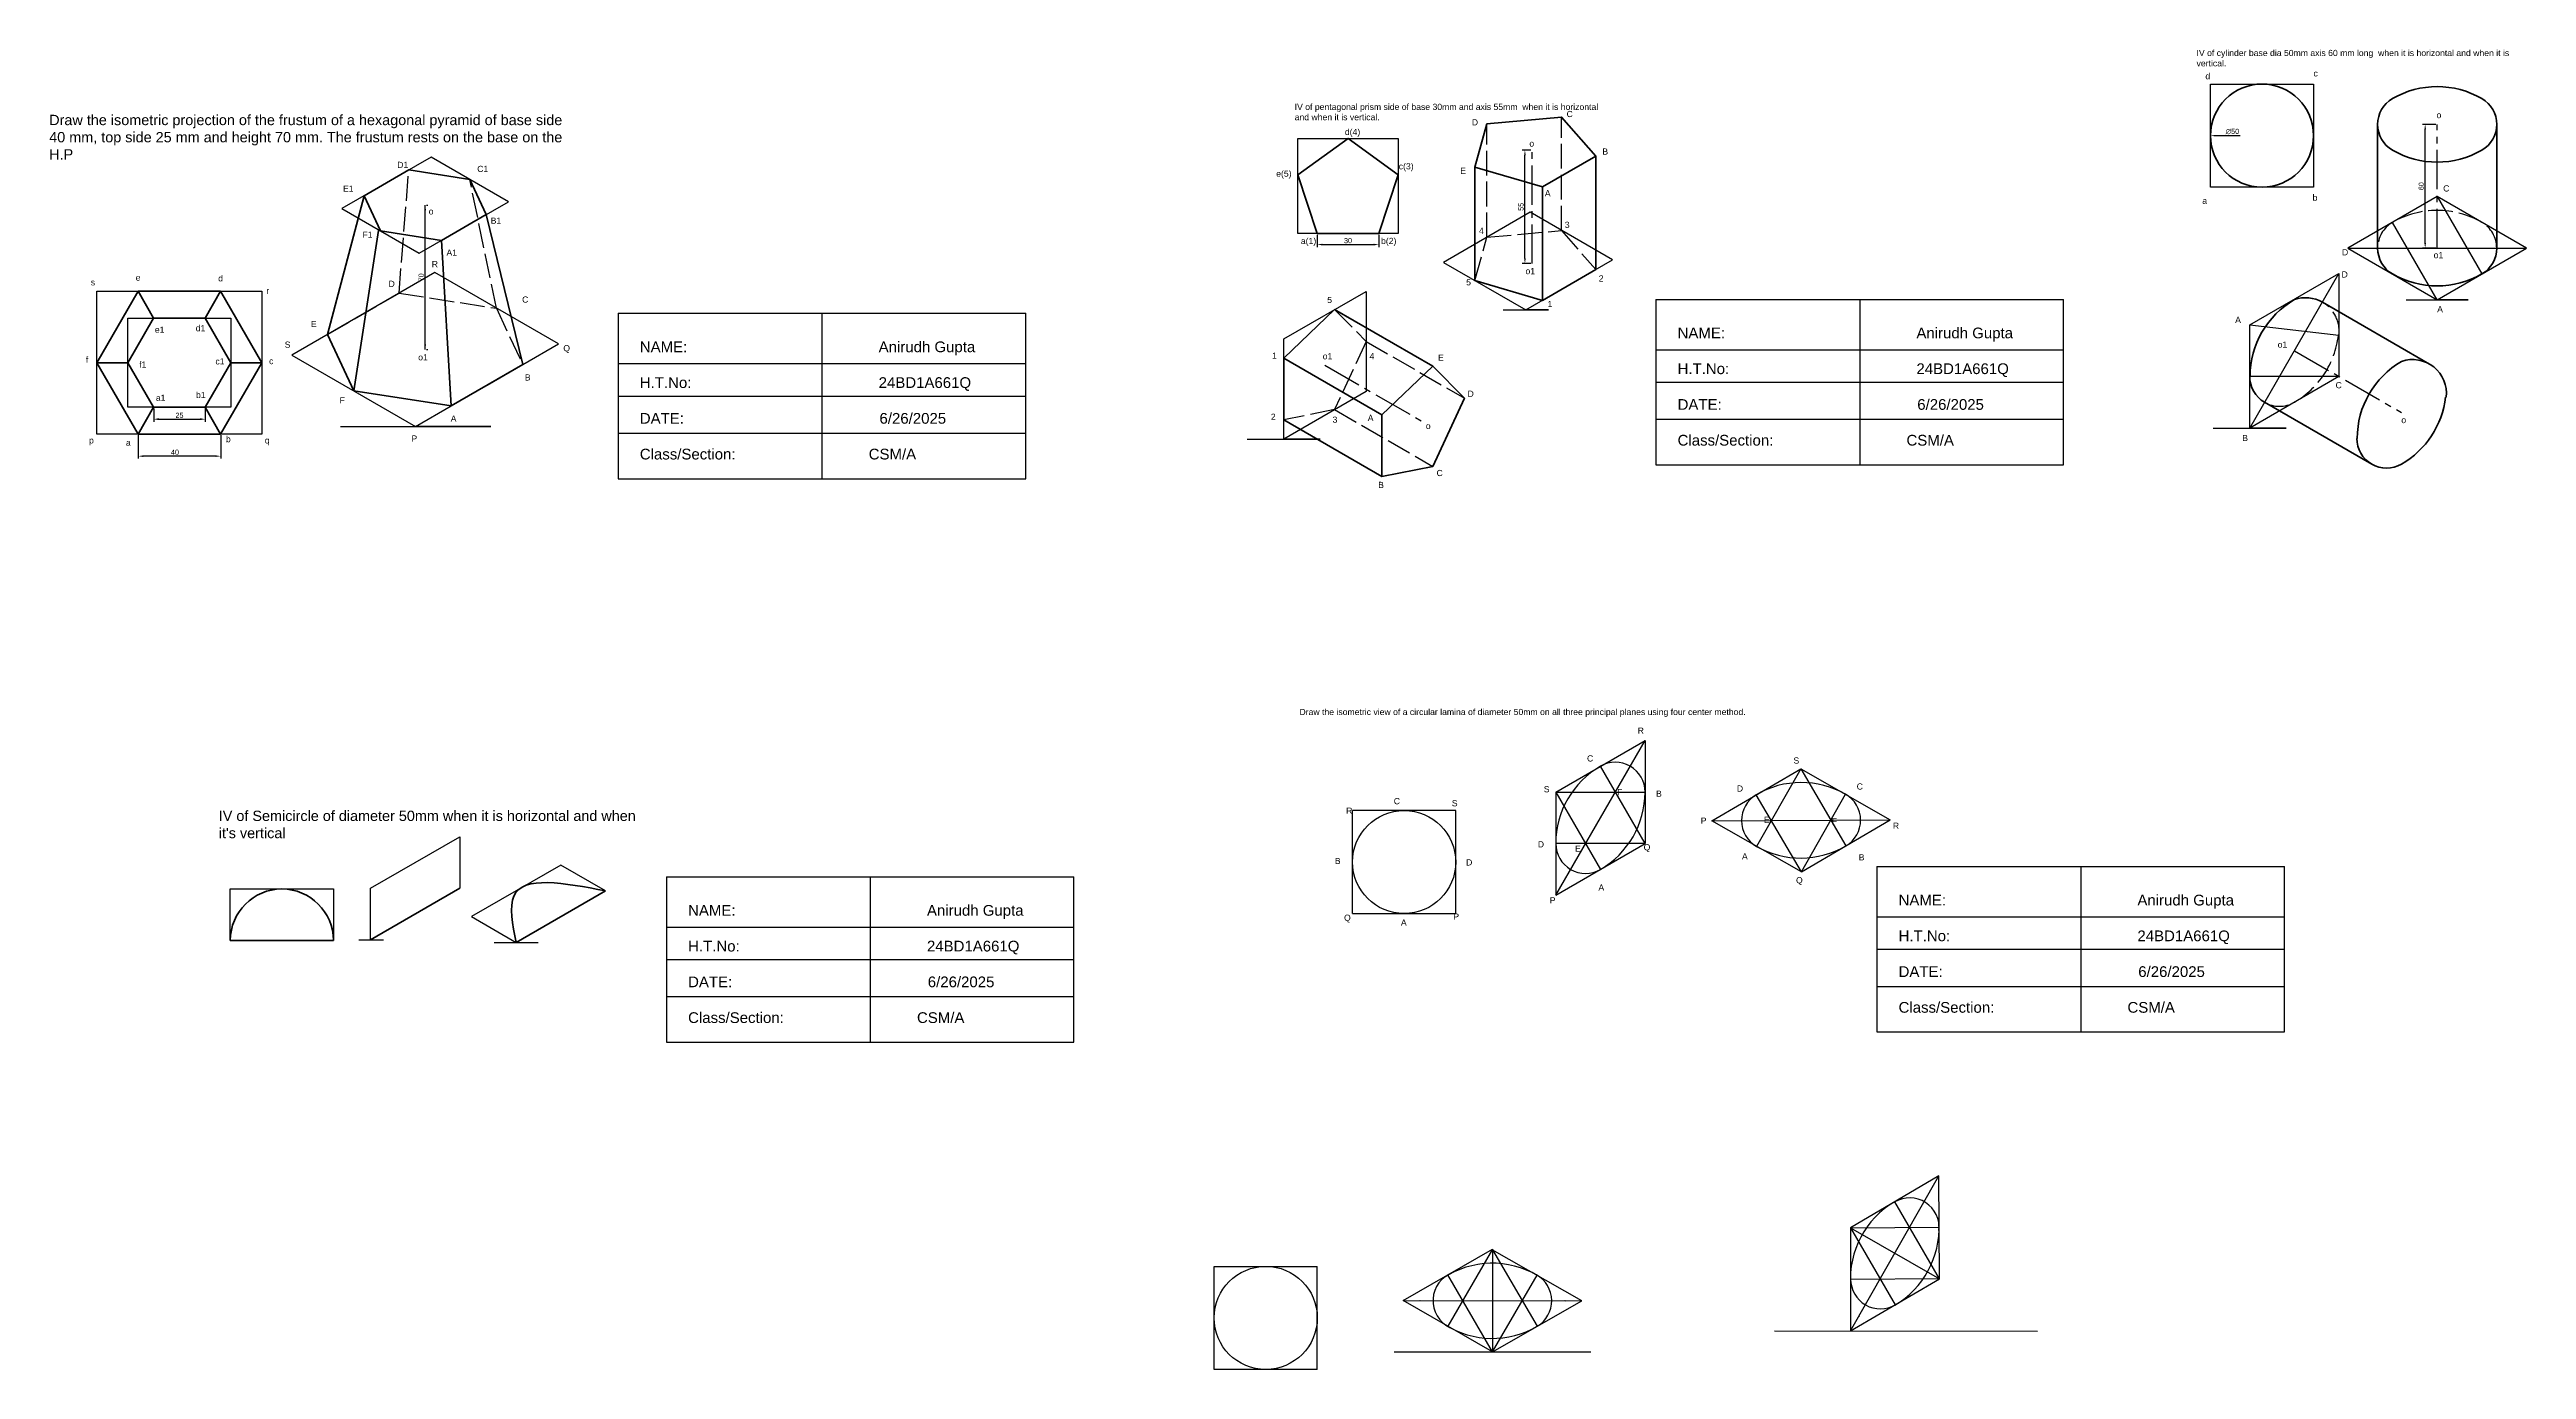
# Model space of a CAD drawing. Header units: millimetres. Extents: x 49 to 4311, y 158 to 1129.
# Drawn here: x 1257 to 2459, y 158 to 798 of the extents above; entities that cross this region are included whole.
import ezdxf

# ---------------------------------------------------------------- set-up
doc = ezdxf.new("R2010")
doc.units = ezdxf.units.MM
doc.header["$MEASUREMENT"] = 0
doc.header["$PDMODE"] = 34
doc.linetypes.add('ACAD_ISO02W100', pattern=[15, 12, -3])
doc.linetypes.add('CENTER2', pattern=[28.575, 19.05, -3.175, 3.175, -3.175])
doc.styles.get("Standard").update_dxf_attribs({"font": 'arial.ttf'})
doc.dimstyles.new('ISO-25', dxfattribs={"dimtxt": 2.5, "dimasz": 2.5, "dimexe": 1.25, "dimexo": 0.625, "dimtad": 1, "dimtxsty": 'Standard', "dimcen": 2.5, "dimadec": 0, "dimazin": 0, "dimtfac": 1, "dimtmove": 0, "dimatfit": 3, "dimfxl": 1, "dimarcsym": 0})

# ---------------------------------------------------------------- blocks, each defined once
blk = doc.blocks.new('*D35')
at = {"color": 0, "lineweight": -2, "transparency": 16777216}
for p, q in [((1300.3, 610.9), (1300.3, 599.6)), ((1337.8, 600.8), (1302.8, 600.8)), ((1340.3, 610.9), (1340.3, 599.6))]:
    blk.add_line(p, q, dxfattribs=at)
at = {"color": 0, "transparency": 16777216}
for points in [[(1302.8, 601.2), (1302.8, 600.4), (1300.3, 600.8)], [(1337.8, 601.2), (1337.8, 600.4), (1340.3, 600.8)]]:
    blk.add_solid(points, dxfattribs=at)
at = {"layer": 'Defpoints', "color": 0, "transparency": 16777216}
for p in [(1300.3, 611.5), (1300.3, 600.8), (1340.3, 611.5)]:
    blk.add_point(p, dxfattribs=at)
at = {"color": 0, "transparency": 16777216, "insert": (1318.1, 602.7), "char_height": 2.5, "attachment_point": 5}
blk.add_mtext('40', dxfattribs=at)
blk = doc.blocks.new('*D36')
at = {"color": 0, "lineweight": -2, "transparency": 16777216}
for p, q in [((1307.8, 623.9), (1307.8, 617.5)), ((1310.3, 618.7), (1330.3, 618.7)), ((1332.8, 623.9), (1332.8, 617.5))]:
    blk.add_line(p, q, dxfattribs=at)
at = {"color": 0, "transparency": 16777216}
for points in [[(1310.3, 619.2), (1310.3, 618.3), (1307.8, 618.7)], [(1330.3, 619.2), (1330.3, 618.3), (1332.8, 618.7)]]:
    blk.add_solid(points, dxfattribs=at)
at = {"layer": 'Defpoints', "color": 0, "transparency": 16777216}
for p in [(1307.8, 624.5), (1332.8, 624.5), (1332.8, 618.7)]:
    blk.add_point(p, dxfattribs=at)
at = {"color": 0, "transparency": 16777216, "insert": (1320.3, 620.6), "char_height": 2.5, "attachment_point": 5}
blk.add_mtext('25', dxfattribs=at)
blk = doc.blocks.new('*D34')
at = {"color": 0, "lineweight": -2, "transparency": 16777216}
for p, q in [((1440.1, 722.5), (1440.7, 722.5)), ((1439.4, 655), (1439.4, 720)), ((1440.1, 652.5), (1440.7, 652.5))]:
    blk.add_line(p, q, dxfattribs=at)
at = {"color": 0, "transparency": 16777216}
for points in [[(1439, 720), (1439.9, 720), (1439.4, 722.5)], [(1439, 655), (1439.9, 655), (1439.4, 652.5)]]:
    blk.add_solid(points, dxfattribs=at)
at = {"layer": 'Defpoints', "color": 0, "transparency": 16777216}
for p in [(1439.4, 722.5), (1439.4, 722.5), (1439.4, 652.5)]:
    blk.add_point(p, dxfattribs=at)
at = {"color": 0, "transparency": 16777216, "insert": (1437.5, 687.5), "char_height": 2.5, "attachment_point": 5, "rotation": 90}
blk.add_mtext('70', dxfattribs=at)
blk = doc.blocks.new('*D37')
at = {"color": 0, "lineweight": -2, "transparency": 16777216}
for p, q in [((1872, 708.1), (1872, 702.2)), ((1874.5, 703.4), (1899.5, 703.4)), ((1902, 708.1), (1902, 702.2))]:
    blk.add_line(p, q, dxfattribs=at)
at = {"color": 0, "transparency": 16777216}
for points in [[(1874.5, 703.8), (1874.5, 703), (1872, 703.4)], [(1899.5, 703.8), (1899.5, 703), (1902, 703.4)]]:
    blk.add_solid(points, dxfattribs=at)
at = {"layer": 'Defpoints', "color": 0, "transparency": 16777216}
for p in [(1872, 708.7), (1902, 708.7), (1902, 703.4)]:
    blk.add_point(p, dxfattribs=at)
at = {"color": 0, "transparency": 16777216, "insert": (1887, 705.3), "char_height": 2.5, "attachment_point": 5}
blk.add_mtext('30', dxfattribs=at)
blk = doc.blocks.new('*D38')
at = {"color": 0, "lineweight": -2, "transparency": 16777216}
for p, q in [((1975.7, 749.2), (1971.5, 749.2)), ((1972.8, 696.7), (1972.8, 746.7)), ((1975.7, 694.2), (1971.5, 694.2))]:
    blk.add_line(p, q, dxfattribs=at)
at = {"color": 0, "transparency": 16777216}
for points in [[(1972.4, 746.7), (1973.2, 746.7), (1972.8, 749.2)], [(1972.4, 696.7), (1973.2, 696.7), (1972.8, 694.2)]]:
    blk.add_solid(points, dxfattribs=at)
at = {"layer": 'Defpoints', "color": 0, "transparency": 16777216}
for p in [(1972.8, 749.2), (1976.4, 749.2), (1976.4, 694.2)]:
    blk.add_point(p, dxfattribs=at)
at = {"color": 0, "transparency": 16777216, "insert": (1970.9, 721.7), "char_height": 2.5, "attachment_point": 5, "rotation": 90}
blk.add_mtext('55', dxfattribs=at)
blk = doc.blocks.new('*D39')
at = {"color": 0, "lineweight": -2, "transparency": 16777216}
blk.add_line((2319.7, 756.2), (2307.8, 756.2), dxfattribs=at)
at = {"color": 0, "transparency": 16777216}
blk.add_solid([(2307.8, 756.6), (2307.8, 755.8), (2305.3, 756.2)], dxfattribs=at)
at = {"layer": 'Defpoints', "color": 0, "transparency": 16777216}
for p in [(2305.3, 756.2), (2355.3, 756.2)]:
    blk.add_point(p, dxfattribs=at)
at = {"color": 0, "transparency": 16777216, "insert": (2315.9, 758.2), "char_height": 2.5, "attachment_point": 5}
blk.add_mtext('∅50', dxfattribs=at)
blk = doc.blocks.new('*D40')
at = {"color": 0, "lineweight": -2, "transparency": 16777216}
for p, q in [((2414.6, 761.7), (2408.1, 761.7)), ((2409.4, 704.2), (2409.4, 759.2)), ((2414.6, 701.7), (2408.1, 701.7))]:
    blk.add_line(p, q, dxfattribs=at)
at = {"color": 0, "transparency": 16777216}
for points in [[(2409, 759.2), (2409.8, 759.2), (2409.4, 761.7)], [(2409, 704.2), (2409.8, 704.2), (2409.4, 701.7)]]:
    blk.add_solid(points, dxfattribs=at)
at = {"layer": 'Defpoints', "color": 0, "transparency": 16777216}
for p in [(2409.4, 761.7), (2415.2, 761.7), (2415.2, 701.7)]:
    blk.add_point(p, dxfattribs=at)
at = {"color": 0, "transparency": 16777216, "insert": (2407.5, 731.7), "char_height": 2.5, "attachment_point": 5, "rotation": 90}
blk.add_mtext('60', dxfattribs=at)

msp = doc.modelspace()

# ---------------------------------------------------------------- linework, layer by layer
for p, q in [((2305.282, 756.227), (2305.282, 781.227)), ((2305.282, 781.227), (2355.282, 781.227)), ((2305.282, 731.227), (2305.282, 781.227)), ((2355.282, 781.227), (2355.282, 731.227)), ((1862.739, 708.699), (1862.739, 754.865)), ((1862.739, 754.865), (1911.28, 754.865)), ((1911.28, 754.865), (1911.28, 708.699)), ((2355.282, 731.227), (2305.282, 731.227)), ((2415.219, 726.674), (2371.918, 701.674)), ((2458.521, 701.674), (2415.219, 726.674)), ((2415.219, 726.674), (2436.87, 689.174)), ((1447.362, 705.43), (1469.012, 717.93)), ((1975.272, 719.046), (1933.235, 694.776)), ((2015.256, 695.961), (1975.272, 719.046)), ((2415.219, 676.674), (2393.569, 714.174)), ((1911.28, 708.699), (1862.739, 708.699)), ((2371.918, 701.674), (2415.219, 676.674)), ((2371.918, 701.674), (2458.521, 701.674)), ((2415.219, 676.674), (2458.521, 701.674)), ((1444.079, 689.825), (1374.797, 649.825)), ((1504.078, 655.185), (1444.079, 689.825)), ((1933.235, 694.776), (1973.219, 671.691)), ((1973.219, 671.691), (2015.256, 695.961)), ((2324.304, 664.424), (2367.605, 689.424)), ((2324.304, 614.424), (2367.605, 689.424)), ((2367.605, 689.424), (2367.605, 659.424)), ((1280.267, 646.129), (1280.267, 680.77)), ((1280.267, 680.77), (1360.267, 680.77)), ((1360.267, 680.77), (1360.267, 611.488)), ((1855.807, 657.628), (1895.792, 680.713)), ((1895.792, 680.713), (1895.792, 632.173)), ((2036.312, 676.79), (2036.312, 596.602)), ((2036.312, 676.79), (2233.98, 676.79)), ((2135.146, 676.79), (2135.146, 596.602)), ((2233.98, 596.602), (2233.98, 676.79)), ((2400.141, 676.674), (2430.297, 676.674)), ((2430.297, 676.674), (2415.219, 676.674)), ((1295.267, 646.129), (1295.267, 667.78)), ((1295.267, 667.78), (1345.267, 667.78)), ((1345.267, 667.78), (1345.267, 624.479)), ((1533.02, 670.059), (1533.02, 589.871)), ((1533.02, 670.059), (1730.688, 670.059)), ((1631.854, 670.059), (1631.854, 589.871)), ((1730.688, 589.871), (1730.688, 670.059)), ((1962.283, 671.691), (1984.155, 671.691)), ((1984.155, 671.691), (1973.219, 671.691)), ((2324.304, 614.424), (2324.304, 664.424)), ((2324.304, 664.424), (2367.605, 659.424)), ((1374.797, 649.825), (1434.796, 615.185)), ((1469.437, 635.185), (1504.078, 655.185)), ((1855.807, 609.088), (1855.807, 657.628)), ((2036.312, 652.434), (2233.98, 652.434)), ((2367.605, 659.424), (2367.605, 639.424)), ((1280.267, 611.488), (1280.267, 646.129)), ((1295.267, 624.479), (1295.267, 646.129)), ((1533.02, 645.702), (1730.688, 645.702)), ((1855.807, 618.359), (1855.807, 648.358)), ((2036.312, 636.696), (2233.98, 636.696)), ((2367.605, 639.424), (2324.304, 614.424)), ((2367.605, 639.424), (2324.304, 639.424)), ((1434.796, 615.185), (1469.437, 635.185)), ((1434.796, 615.185), (1452.106, 625.202)), ((1533.02, 629.965), (1730.688, 629.965)), ((1895.792, 632.173), (1855.807, 609.088)), ((1345.267, 624.479), (1295.267, 624.479)), ((1398.345, 615.185), (1471.246, 615.185)), ((1471.246, 615.185), (1434.796, 615.185)), ((2036.312, 618.71), (2233.98, 618.71)), ((2306.639, 614.424), (2341.968, 614.424)), ((2341.968, 614.424), (2324.304, 614.424)), ((1360.267, 611.488), (1280.267, 611.488)), ((1300.267, 611.488), (1307.767, 611.488)), ((1533.02, 611.979), (1730.688, 611.979)), ((1838.11, 609.088), (1873.505, 609.088)), ((1873.505, 609.088), (1855.807, 609.088)), ((1533.02, 589.871), (1730.688, 589.871)), ((2036.312, 596.602), (2233.98, 596.602)), ((1987.75, 437.921), (2031.051, 462.921)), ((1987.75, 387.921), (2031.051, 462.921)), ((2031.051, 462.921), (2031.051, 412.921)), ((2031.051, 412.921), (2009.401, 450.421)), ((2063.429, 423.99), (2106.576, 449.255)), ((2106.576, 449.255), (2085.143, 411.601)), ((2106.576, 449.255), (2150.005, 424.477)), ((2106.576, 449.255), (2128.431, 411.845)), ((1987.75, 437.921), (1987.75, 387.921)), ((1987.75, 437.921), (2009.401, 400.421)), ((1987.75, 437.921), (2031.051, 437.921)), ((2106.857, 399.212), (2084.964, 436.601)), ((2106.857, 399.212), (2128.329, 436.844)), ((1939.232, 428.989), (1889.232, 428.989)), ((1889.232, 378.989), (1889.232, 428.989)), ((1939.232, 378.989), (1939.232, 428.989)), ((2063.429, 423.99), (2150.005, 424.477)), ((2106.857, 399.212), (2063.429, 423.99)), ((2106.857, 399.212), (2150.005, 424.477)), ((1412.957, 391.289), (1456.258, 416.289)), ((1456.258, 416.289), (1456.258, 391.289)), ((1987.75, 387.921), (2031.051, 412.921)), ((2031.051, 412.921), (1987.75, 412.921)), ((1505.229, 402.53), (1461.928, 377.53)), ((1526.88, 390.03), (1505.229, 402.53)), ((1556.436, 396.807), (1556.436, 316.619)), ((1556.436, 396.807), (1754.104, 396.807)), ((1655.27, 396.807), (1655.27, 316.619)), ((1754.104, 316.619), (1754.104, 396.807)), ((2143.488, 401.782), (2143.488, 321.594)), ((2143.488, 401.782), (2341.156, 401.782)), ((2242.322, 401.782), (2242.322, 321.594)), ((2341.156, 321.594), (2341.156, 401.782)), ((1344.944, 365.93), (1344.944, 390.93)), ((1344.944, 390.93), (1394.944, 390.93)), ((1394.944, 390.93), (1394.944, 365.93)), ((1412.957, 366.289), (1412.957, 391.289)), ((1461.928, 377.53), (1483.578, 365.03)), ((1556.436, 372.451), (1754.104, 372.451)), ((1889.232, 378.989), (1939.232, 378.989)), ((2143.488, 377.426), (2341.156, 377.426)), ((1407.232, 366.289), (1419.233, 366.289)), ((1472.984, 365.03), (1494.173, 365.03)), ((2143.488, 361.688), (2341.156, 361.688)), ((1556.436, 356.713), (1754.104, 356.713)), ((1556.436, 338.727), (1754.104, 338.727)), ((2143.488, 343.702), (2341.156, 343.702)), ((1556.436, 316.619), (1754.104, 316.619)), ((2143.488, 321.594), (2341.156, 321.594)), ((2173.469, 251.903), (2130.775, 226.612)), ((2130.775, 176.612), (2173.469, 251.903)), ((2173.905, 201.905), (2173.469, 251.903)), ((2173.905, 201.905), (2152.122, 239.258)), ((2130.775, 226.612), (2173.687, 226.904)), ((2130.775, 226.612), (2130.775, 176.612)), ((2130.775, 226.612), (2173.905, 201.905)), ((2130.775, 226.612), (2152.34, 189.259)), ((1822.102, 207.943), (1872.102, 207.943)), ((1822.102, 157.943), (1822.102, 207.943)), ((1872.102, 157.943), (1872.102, 207.943)), ((1913.691, 191.34), (1957.071, 216.202)), ((1957.071, 216.202), (1935.375, 178.899)), ((2000.474, 191.261), (1956.978, 215.92)), ((1957.071, 216.202), (1957.06, 166.458)), ((1957.071, 215.867), (1978.767, 178.86)), ((1957.06, 166.458), (1935.381, 203.771)), ((1957.06, 166.458), (1978.726, 203.591)), ((2130.775, 176.612), (2173.905, 201.905)), ((2173.905, 201.905), (2130.775, 201.612)), ((1957.06, 166.458), (1913.691, 191.34)), ((1913.691, 191.34), (2000.474, 191.261)), ((1957.06, 166.458), (2000.474, 191.261)), ((2093.778, 176.662), (2221.383, 176.49)), ((1872.102, 157.943), (1822.102, 157.943)), ((1909.414, 166.458), (2004.705, 166.458))]:
    msp.add_line(p, q)
at = {"linetype": 'ACAD_ISO02W100'}
for p, q in [((1954.253, 706.911), (1954.253, 761.911)), ((1990.543, 710.229), (1990.543, 765.229)), ((1426.759, 679.825), (1431.513, 739.58)), ((1474.079, 672.505), (1461.088, 735.005)), ((1954.253, 706.911), (1990.543, 710.229)), ((1990.543, 710.229), (2007.227, 691.326)), ((1948.506, 685.959), (1954.253, 706.911)), ((1392.118, 659.825), (1426.759, 679.825)), ((1426.759, 679.825), (1474.079, 672.505)), ((1474.079, 672.505), (1486.757, 645.185)), ((1880.521, 671.896), (1895.792, 656.443)), ((1895.792, 656.443), (1880.521, 623.356)), ((1895.792, 656.443), (1943.423, 628.943)), ((1880.521, 623.356), (1855.807, 618.359)), ((1880.521, 623.356), (1928.152, 595.856))]:
    msp.add_line(p, q, dxfattribs=at)
at = {"lineweight": 70}
for p, q in [((2386.352, 761.674), (2386.352, 701.674)), ((2444.087, 761.674), (2444.087, 701.674)), ((1307.767, 667.78), (1300.267, 680.77)), ((1332.767, 667.78), (1340.267, 680.77)), ((2359.54, 675.455), (2411.501, 645.455)), ((1295.267, 646.129), (1280.267, 646.129)), ((1345.267, 646.129), (1360.267, 646.129)), ((2331.52, 626.924), (2383.482, 596.924)), ((1300.267, 611.488), (1307.767, 624.479)), ((1332.767, 624.479), (1340.267, 611.488)), ((1456.258, 391.289), (1412.957, 366.289)), ((1483.578, 365.03), (1526.88, 390.03)), ((1344.944, 365.93), (1394.944, 365.93))]:
    msp.add_line(p, q, dxfattribs=at)
at = {"linetype": 'CENTER2'}
for p, q in [((2415.219, 701.674), (2415.219, 761.674)), ((1976.356, 694.15), (1976.356, 749.15)), ((1439.437, 652.505), (1439.437, 722.505)), ((2345.954, 651.924), (2397.916, 621.924)), ((1875.8, 644.901), (1923.431, 617.401))]:
    msp.add_line(p, q, dxfattribs=at)
at = {"lineweight": 60}
for p, q in [((2007.227, 691.326), (2007.227, 746.326)), ((1948.506, 685.959), (1948.506, 740.959)), ((1981.248, 676.326), (1981.248, 731.326)), ((1981.248, 676.326), (1948.506, 685.959)), ((2007.227, 691.326), (1981.248, 676.326))]:
    msp.add_line(p, q, dxfattribs=at)
at = {"lineweight": 80}
for p, q in [((1431.513, 739.58), (1409.863, 727.08)), ((1461.088, 735.005), (1431.513, 739.58)), ((1469.012, 717.93), (1461.088, 735.005)), ((1392.118, 659.825), (1409.863, 727.08)), ((1409.863, 727.08), (1417.787, 710.005)), ((1404.796, 632.505), (1416.809, 710.156)), ((1417.787, 710.005), (1447.362, 705.43)), ((1447.362, 705.43), (1469.012, 717.93)), ((1486.757, 645.185), (1469.012, 717.93)), ((1452.116, 625.185), (1447.362, 705.43)), ((1855.807, 648.358), (1880.521, 671.896)), ((1880.521, 671.896), (1928.152, 644.396)), ((1404.796, 632.505), (1392.118, 659.825)), ((1486.757, 645.185), (1452.106, 625.202)), ((1855.807, 618.359), (1855.807, 648.358)), ((1855.807, 648.358), (1903.439, 620.858)), ((1903.439, 620.858), (1928.152, 644.396)), ((1928.152, 644.396), (1943.423, 628.943)), ((1452.106, 625.202), (1404.796, 632.505)), ((1943.423, 628.943), (1928.152, 595.856)), ((1855.807, 618.359), (1903.439, 590.859)), ((1903.439, 590.859), (1903.439, 620.858)), ((1928.152, 595.856), (1903.439, 590.859))]:
    msp.add_line(p, q, dxfattribs=at)
at = {"lineweight": 60}
msp.add_lwpolyline([(1954.253, 761.911), (1948.506, 740.959), (1981.248, 731.326), (2007.227, 746.326), (1990.543, 765.229)], close=True, dxfattribs=at)
msp.add_lwpolyline([(1479.838, 724.18), (1442.339, 745.83), (1399.037, 720.83), (1436.536, 699.18)], close=True)
at = {"lineweight": 53}
msp.add_lwpolyline([(1872.01, 708.699), (1902.01, 708.699), (1911.28, 737.231), (1887.01, 754.865), (1862.739, 737.231)], close=True, dxfattribs=at)
at = {"lineweight": 70}
for points in [[(1300.267, 611.488), (1340.267, 611.488), (1360.267, 646.129), (1340.267, 680.77), (1300.267, 680.77), (1280.267, 646.129)], [(1307.767, 624.479), (1332.767, 624.479), (1345.267, 646.129), (1332.767, 667.78), (1307.767, 667.78), (1295.267, 646.129)]]:
    msp.add_lwpolyline(points, close=True, dxfattribs=at)
at = {"lineweight": 40}
msp.add_circle((2330.282, 756.227), 25, dxfattribs=at)
for centre in [(1914.232, 403.989), (1847.102, 182.943)]:
    msp.add_circle(centre, 25)
at = {"lineweight": 70}
for centre, radius, start, end in [((2400.786, 761.674), 14.434, 120, 240), ((2415.219, 736.674), 43.301, 60, 120), ((2429.653, 761.674), 14.434, 300, 60), ((2415.219, 786.674), 43.301, 240, 300), ((2400.786, 701.674), 14.434, 180, 240), ((2429.653, 701.674), 14.434, 300, 0), ((2415.219, 726.674), 43.301, 240, 300), ((2367.605, 639.424), 43.115, 120.047736, 180), ((2351.367, 661.299), 16.346, 60, 109.106605), ((2338.737, 639.424), 14.434, 180, 240), ((2419.566, 609.424), 43.115, 120.047736, 180), ((2403.328, 631.299), 16.346, 353.413224, 109.106605), ((2376.265, 634.424), 43.301, 300, 353.413224), ((2390.699, 609.424), 14.434, 180, 300), ((1369.944, 365.93), 25, 0, 180)]:
    msp.add_arc(centre, radius, start, end, dxfattribs=at)
at = {"linetype": 'ACAD_ISO02W100'}
for centre, radius, start, end in [((2400.786, 701.674), 14.434, 120, 180), ((2415.219, 676.674), 43.301, 60, 120), ((2429.653, 701.674), 14.434, 0, 60), ((2351.367, 661.299), 16.346, 353.413224, 60), ((2324.304, 664.424), 43.301, 300, 353.413224), ((2338.737, 639.424), 14.434, 240, 300)]:
    msp.add_arc(centre, radius, start, end, dxfattribs=at)
for centre, radius, start, end in [((2351.367, 661.299), 16.346, 353.413224, 6.586776), ((2159.383, 226.807), 14.305, 354.143139, 120.250083), ((2173.905, 201.905), 43.239, 95.834485, 95.883576), ((2130.497, 226.448), 43.13, 25.305094, 25.354127), ((2173.905, 201.905), 43.239, 120.249728, 184.064506), ((2130.497, 226.448), 43.13, 300.181978, 2.886139), ((1942.619, 191.314), 14.407, 109.419094, 244.116485), ((1957.063, 166.463), 42.982, 59.233847, 123.750154), ((1971.514, 191.231), 14.31, 300.381319, 61.250418), ((2145.152, 201.71), 14.377, 180, 300.641214), ((1957.071, 216.202), 43.188, 215.159114, 215.438907), ((1957.169, 216.259), 43.286, 215.159092, 215.409881), ((1957.063, 166.463), 42.982, 144.647919, 144.928387), ((1957.06, 166.458), 42.988, 144.645314, 144.897343), ((1957.06, 166.458), 42.988, 34.850426, 35.250792), ((1957.063, 166.463), 42.982, 35.052276, 35.248187), ((1957.071, 216.202), 43.188, 324.541757, 324.736992), ((1957.169, 216.259), 43.286, 324.337887, 324.737014), ((2130.497, 226.448), 43.13, 275.583035, 275.677961), ((2173.905, 201.905), 43.239, 205.053643, 205.148512), ((1957.071, 216.202), 43.188, 237.855891, 300.16005)]:
    msp.add_arc(centre, radius, start, end)
at = {"color": 244, "true_color": 0x991b1e}
for centre, radius, start, end in [((2031.051, 412.921), 43.301, 120, 180), ((2016.618, 437.921), 14.434, 0, 120), ((1987.75, 437.921), 43.301, 300, 0), ((2092.288, 424.153), 14.442, 120.292971, 240.351282), ((2106.857, 399.212), 43.327, 60.292851, 120.292971), ((2121.167, 424.293), 14.451, 300.26373, 60.292851), ((2002.184, 412.921), 14.434, 180, 300), ((2106.614, 449.233), 43.327, 240.292928, 300.26373)]:
    msp.add_arc(centre, radius, start, end, dxfattribs=at)
at = {"lineweight": 70}
msp.add_spline([(1526.88, 390.03), (1482.445, 387.513), (1483.578, 365.03)], degree=3, dxfattribs=at)

# ---------------------------------------------------------------- texts
for s, p in [('d', (2302.803, 783.551)), ('c', (2355.251, 784.93)), ('d(4)', (1885.479, 756.505)), ('D', (1947.056, 761.168)), ('C', (1993.009, 765.212)), ('o', (2414.906, 764.696)), ('o', (1974.95, 750.903)), ('B', (2010.349, 747.012)), ('D1', (1425.892, 740.525)), ('C1', (1464.676, 738.587)), ('e(5)', (1852.168, 736.301)), ('c(3)', (1911.619, 739.857)), ('E', (1941.421, 737.624)), ('E1', (1399.593, 729.016)), ('A', (1982.46, 726.79)), ('a', (2301.269, 723.154)), ('b', (2354.79, 724.687)), ('C', (2418.126, 729.133)), ('F1', (1409.046, 706.726)), ('o', (1441.163, 717.992)), ('B1', (1471.22, 713.51)), ('4', (1950.524, 708.591)), ('3', (1992.142, 711.479)), ('A1', (1449.768, 698.003)), ('a(1)                           b(2)', (1864.135, 703.654)), ('D', (2369.053, 698.168)), ('o1', (2413.526, 696.788)), ('s', (1277.268, 683.599)), ('e', (1299.037, 685.895)), ('d', (1339.066, 685.533)), ('D', (1421.689, 682.861)), ('R', (1442.626, 692.423)), ('5', (1944.311, 683.602)), ('o1', (1973.073, 689.041)), ('2', (2008.615, 685.48)), ('D', (2368.844, 687.41)), ('r', (1362.407, 679.489)), ('C', (1486.459, 675.237)), ('5', (1876.911, 675.05)), ('1', (1983.76, 673.058)), ('A', (2415.213, 670.576)), ('e1', (1308.349, 660.631)), ('d1', (1328.182, 661.356)), ('E', (1384.037, 663.378)), ('A', (2317.244, 665.376)), ('f', (1274.849, 646.125)), ('S', (1371.325, 653.362)), ('o1', (1436.073, 647.243)), ('Q', (1506.428, 651.641)), ('1', (1850.178, 648.04)), ('o1', (1874.744, 647.751)), ('4', (1897.431, 647.751)), ('E', (1930.667, 647.028)), ('o1', (2337.868, 653.384)), ('f1', (1300.73, 643.707)), ('c1', (1337.736, 645.278)), ('c', (1363.737, 645.399)), ('B', (1487.791, 637.48)), ('C', (2365.956, 633.713)), ('a1', (1308.832, 627.629)), ('b1', (1328.303, 628.959)), ('F', (1397.96, 626.347)), ('D', (1944.973, 629.551)), ('A', (1451.834, 617.513)), ('2', (1849.6, 618.429)), ('3', (1879.512, 616.984)), ('A', (1896.564, 617.851)), ('o', (1924.742, 613.951)), ('o', (2397.832, 616.818)), ('p', (1276.422, 606.958)), ('a', (1294.32, 605.87)), ('b', (1342.815, 607.562)), ('q', (1361.681, 606.958)), ('P', (1432.819, 607.834)), ('B', (2320.686, 608.112)), ('C', (1929.944, 591.129)), ('B', (1901.621, 585.351)), ('R', (2027.485, 466.224)), ('C', (2002.909, 452.743)), ('S ', (2103.035, 451.72)), ('C', (1909.186, 432.021)), ('S', (1937.341, 431.011)), ('S', (1981.947, 437.817)), ('F', (2017.53, 436.34)), ('B', (2036.4, 435.65)), ('D', (2075.588, 438.131)), ('C', (2133.695, 439.12)), ('R', (1886.085, 427.405)), ('P', (2058.032, 422.567)), ('E', (2088.682, 422.941)), ('F', (2121.613, 422.142)), ('R', (2151.251, 420.096)), ('D', (1979.056, 411.094)), ('E', (1997.107, 408.939)), ('Q', (2030.376, 409.65)), ('B', (1880.599, 403.025)), ('D', (1944.271, 402.303)), ('A', (2078.061, 405.272)), ('Q', (2104.271, 393.661)), ('B', (2134.685, 404.778)), ('P', (1984.838, 383.89)), ('A', (2008.451, 390.15)), ('Q', (1885.075, 375.471)), ('A', (1912.652, 373.162)), ('P', (1938.063, 376.048))]:
    msp.add_text(s, height=3).set_placement(p)
at = {"attachment_point": 1}
for s, width, gutter_width, insert, char_height in [('IV of cylinder base dia 50mm axis 60 mm long\\~ when it is horizontal and when it is vertical. ', 151.59839, 15, (2298.52, 797.804), 3), ('IV of pentagonal prism side of base 30mm and axis 55mm\\~ when it is horizontal and when it is vertical. ', 147.51875, 15, (1861.13, 771.665), 3), ('Draw the isometric projection of the frustum of a hexagonal pyramid of base side 40 mm, top side 25 mm and height 70 mm. The frustum rests on the base on the H.P', 250.39183, 15, (1257.115, 766.313), 5), ('NAME:                                              Anirudh Gupta\\P\\PH.T.No:                                             24BD1A661Q\\P\\PDATE:                                               6/26/2025\\P\\PClass/Section:                                CSM/A', 175.89946, 12.5, (2046.841, 663.138), 5.2), ('NAME:                                              Anirudh Gupta\\P\\PH.T.No:                                             24BD1A661Q\\P\\PDATE:                                               6/26/2025\\P\\PClass/Section:                                CSM/A', 175.89946, 12.5, (1543.549, 656.406), 5.2), ('Draw the isometric view of a circular lamina of diameter 50mm on all three principal planes using four center method.', 455.88661, 15, (1863.468, 478.259), 3), ("IV of Semicircle of diameter 50mm when it is horizontal and when it's vertical ", 206.35849, 15, (1339.353, 428.89), 5), ('NAME:                                              Anirudh Gupta\\P\\PH.T.No:                                             24BD1A661Q\\P\\PDATE:                                               6/26/2025\\P\\PClass/Section:                                CSM/A', 175.89946, 12.5, (2154.017, 388.129), 5.2), ('NAME:                                              Anirudh Gupta\\P\\PH.T.No:                                             24BD1A661Q\\P\\PDATE:                                               6/26/2025\\P\\PClass/Section:                                CSM/A', 175.89946, 12.5, (1566.965, 383.154), 5.2)]:
    msp.add_mtext_dynamic_manual_height_columns(s, width=width, gutter_width=gutter_width, heights=[0], dxfattribs=dict(at, insert=insert, char_height=char_height))

# ---------------------------------------------------------------- dimensions: what is measured, and where the dimension line sits
dim = msp.add_diameter_dim_2p(p1=(2355.282, 756.227), p2=(2305.282, 756.227), dimstyle='ISO-25')
dim.commit()
dim.dimension.update_dxf_attribs({"geometry": '*D39', "text_midpoint": (2315.941, 756.227), "dimtype": 163})
for base, p1, p2, picture, middle in [((2409.385, 761.674), (2415.219, 701.674), (2415.219, 761.674), '*D40', (2407.484, 731.674)), ((1972.793, 749.15), (1976.356, 694.15), (1976.356, 749.15), '*D38', (1970.896, 721.65)), ((1439.437, 722.505), (1439.437, 652.505), (1439.437, 722.505), '*D34', (1437.536, 687.505))]:
    dim = msp.add_linear_dim(base=base, p1=p1, p2=p2, angle=90, dimstyle='ISO-25')
    dim.commit()
    dim.dimension.update_dxf_attribs({"geometry": picture, "text_midpoint": middle})
for base, p1, p2, picture, middle in [((1902.01, 703.412), (1872.01, 708.699), (1902.01, 708.699), '*D37', (1887.01, 705.315)), ((1332.767, 618.741), (1307.767, 624.479), (1332.767, 624.479), '*D36', (1320.267, 620.643))]:
    dim = msp.add_linear_dim(base=base, p1=p1, p2=p2, dimstyle='ISO-25')
    dim.commit()
    dim.dimension.update_dxf_attribs({"geometry": picture, "text_midpoint": middle})
dim = msp.add_linear_dim(base=(1300.267, 600.827), p1=(1340.267, 611.488), p2=(1300.267, 611.488), dimstyle='ISO-25')
dim.commit()
dim.dimension.update_dxf_attribs({"geometry": '*D35', "text_midpoint": (1318.063, 600.827), "dimtype": 160})

doc.saveas('drawing.dxf')
